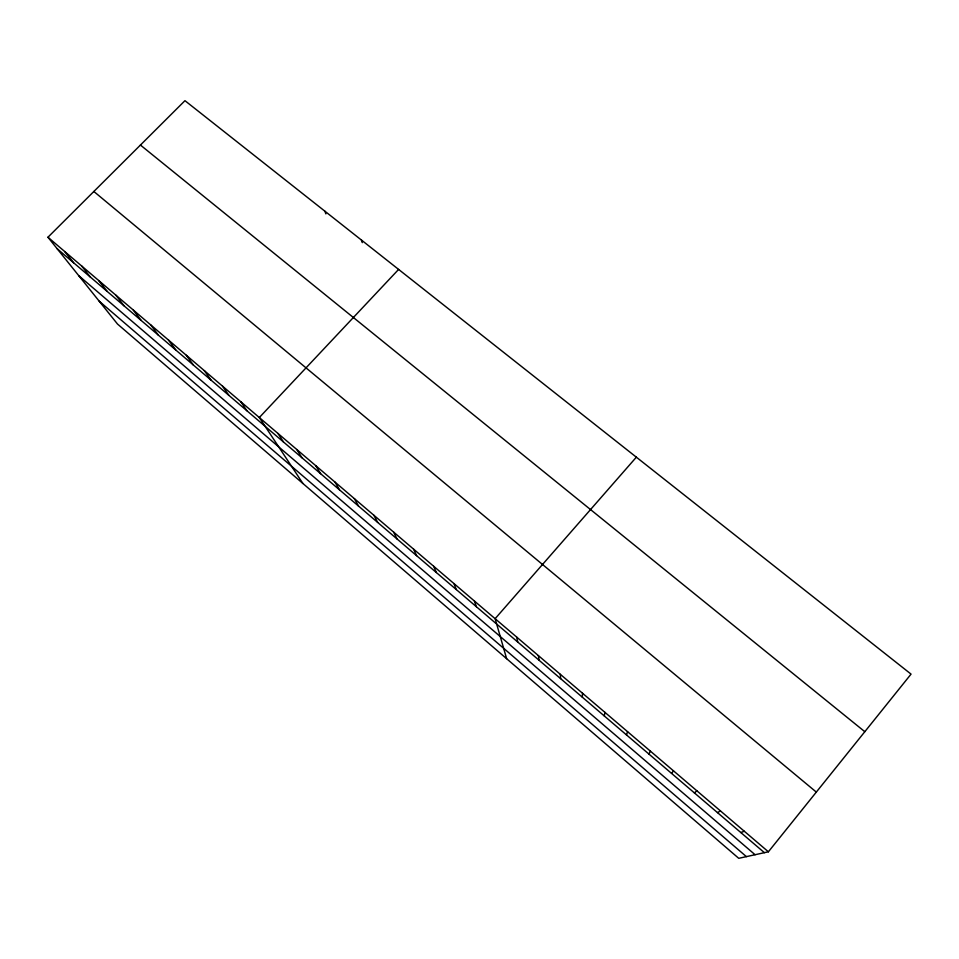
<?xml version="1.0" encoding="UTF-8"?>
<svg xmlns="http://www.w3.org/2000/svg" width="959" height="959" viewBox="0 0 959 959"><rect width="100%" height="100%" fill="white"/><g stroke="black" fill="none" stroke-linecap="round" stroke-linejoin="round"><path stroke-width="1.44" d="M582.353 697.217L582.509 693.249M604.314 715.977L604.925 712.357M626.503 734.918L627.558 731.669M648.907 754.05L650.418 751.173M671.528 773.374L673.53 770.88M768.387 851.796L911.05 674.117L184.955 100.683L47.95 237.233L117.501 324.034L738.742 858.317L768.387 851.796L47.95 237.233M636.356 457.167L495.12 618.687L506.64 658.701M398.608 269.419L259.314 417.537L302.912 483.492M694.4 792.901L696.869 790.791M717.488 812.621L720.461 810.918M740.827 832.544L744.292 831.249M140.434 145.061L864.814 731.693M93.862 191.488L816.325 792.098M57.108 248.669L764.395 852.671M78.734 275.653L755.093 854.721M99.197 301.186L746.414 856.639M64.721 251.546L73.627 262.778M81.647 265.979L90.29 277.007M98.705 280.543L107.096 291.356M115.931 295.228L124.047 305.837M133.301 310.045L141.141 320.438M150.815 324.993L158.391 335.159M168.496 340.073L175.785 350.011M186.334 355.286L193.334 364.995M204.339 370.642L211.028 380.124M222.5 386.129L228.889 395.372M240.817 401.761L246.907 410.764M277.978 433.456L283.432 441.943M296.81 449.519L301.941 457.755M315.811 465.738L320.618 473.698M334.991 482.101L339.474 489.797M354.362 498.62L358.486 506.04M373.902 515.283L377.678 522.427M393.634 532.113L397.05 538.97M413.545 549.099L416.602 555.669M433.648 566.254L436.333 572.523M453.943 583.563L456.256 589.533M324.909 211.208L325.88 213.881M474.429 601.041L476.359 606.699M361.435 240.05L362.274 242.639M516.637 637.052L517.764 642.062M538.371 655.596L539.09 660.26M560.332 674.321L560.619 678.648"/></g></svg>
